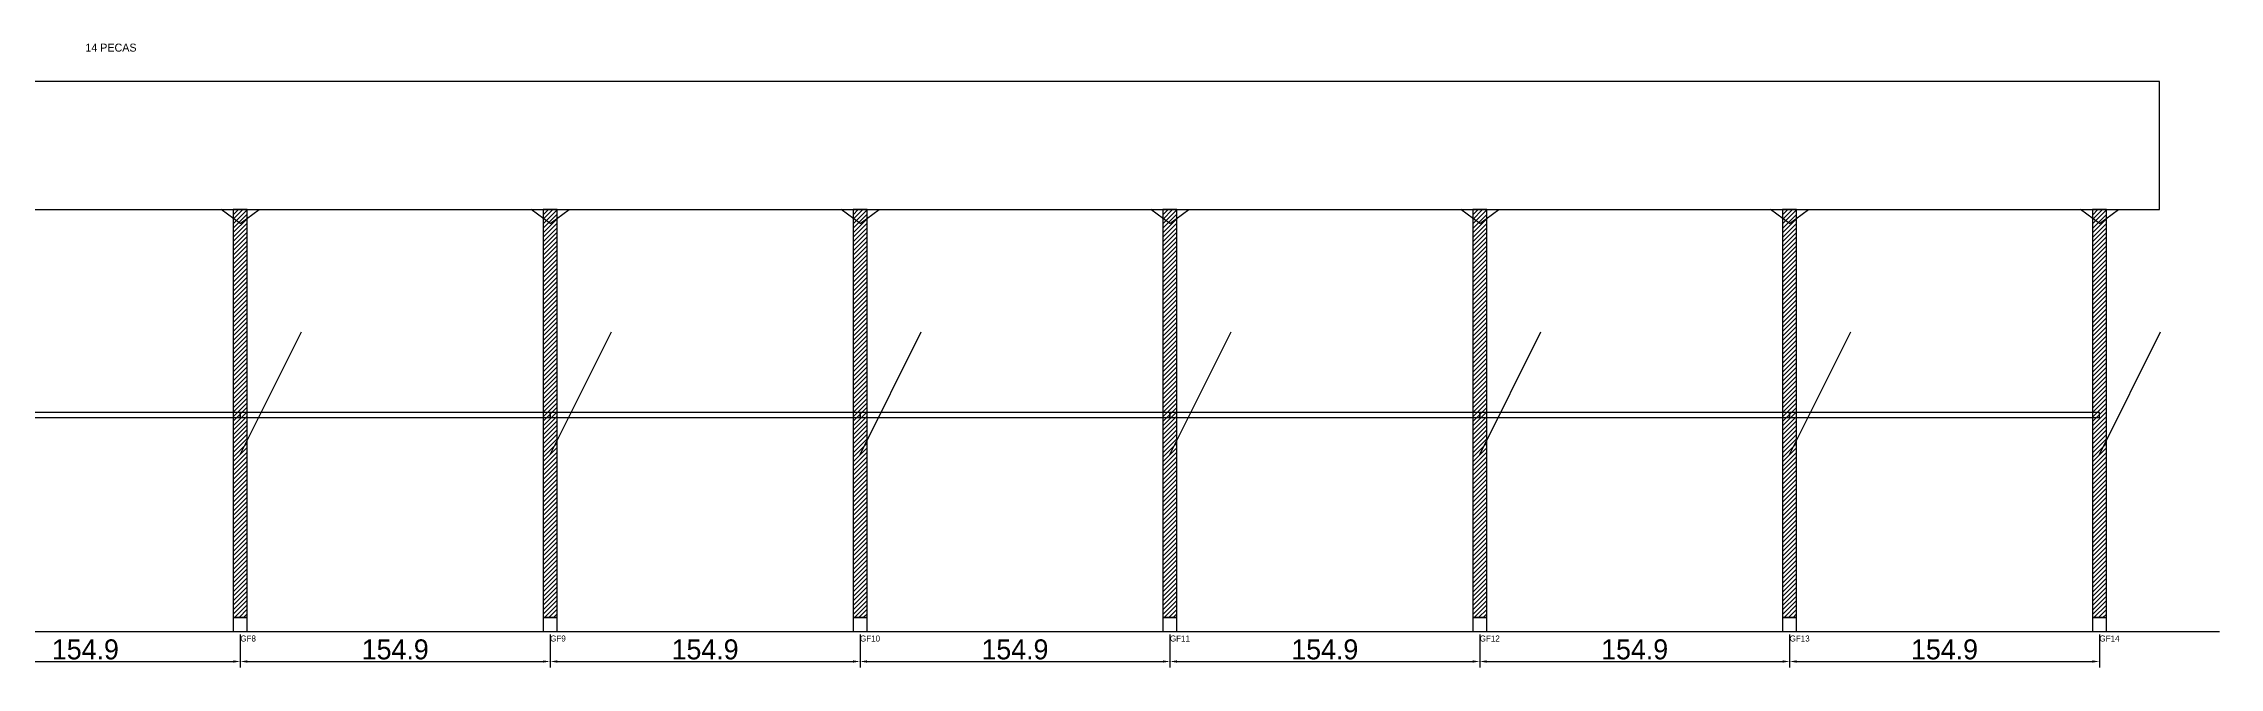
# Model space of a CAD drawing. Header units: metres. Extents: x -30 to 2104, y -25 to 308.
# Drawn here: x 1016 to 2104, y -25 to 287 of the extents above; entities that cross this region are included whole.
import ezdxf

# ---------------------------------------------------------------- set-up
doc = ezdxf.new("R2010")
doc.units = ezdxf.units.M
for name, color, linetype in [('BARRA_ANCORAGEM', 1, 'Continuous'), ('COTA', 241, 'Continuous'), ('GARFOS OK', 3, 'Continuous'), ('NOME DA VIGA', 6, 'Continuous'), ('SARR_7x7', 40, 'Continuous'), ('TIRAS REESCORAMENTO', 252, 'Continuous'), ('VIGAS', 3, 'Continuous')]:
    doc.layers.add(name, color=color, linetype=linetype)
doc.dimstyles.new('EZ DXF', dxfattribs={"dimtxt": 10, "dimasz": 3.5, "dimexe": 3, "dimexo": 1.5, "dimgap": 1, "dimtad": 1, "dimdec": 1, "dimdsep": 46, "dimcen": 2.5, "dimazin": 3, "dimtfac": 1, "dimtmove": 0, "dimatfit": 3})

msp = doc.modelspace()

# ---------------------------------------------------------------- hatches: boundary and pattern name
at = {"layer": 'COTA'}
h = msp.add_hatch(dxfattribs=at)
h.set_pattern_fill('ANSI31', scale=0.5)
h.paths.add_polyline_path([(1110.69, 0), (1117.69, 0), (1117.69, 204), (1110.69, 204)])
h = msp.add_hatch(dxfattribs=at)
h.set_pattern_fill('ANSI31', scale=0.5)
h.paths.add_polyline_path([(1265.58, 0), (1272.58, 0), (1272.58, 204), (1265.58, 204)])
h = msp.add_hatch(dxfattribs=at)
h.set_pattern_fill('ANSI31', scale=0.5)
h.paths.add_polyline_path([(1420.46, 0), (1427.46, 0), (1427.46, 204), (1420.46, 204)])
h = msp.add_hatch(dxfattribs=at)
h.set_pattern_fill('ANSI31', scale=0.5)
h.paths.add_polyline_path([(1575.35, 0), (1582.35, 0), (1582.35, 204), (1575.35, 204)])
h = msp.add_hatch(dxfattribs=at)
h.set_pattern_fill('ANSI31', scale=0.5)
h.paths.add_polyline_path([(1730.23, 0), (1737.23, 0), (1737.23, 204), (1730.23, 204)])
h = msp.add_hatch(dxfattribs=at)
h.set_pattern_fill('ANSI31', scale=0.5)
h.paths.add_polyline_path([(1885.12, 0), (1892.12, 0), (1892.12, 204), (1885.12, 204)])
h = msp.add_hatch(dxfattribs=at)
h.set_pattern_fill('ANSI31', scale=0.5)
h.paths.add_polyline_path([(2040, 0), (2047, 0), (2047, 204), (2040, 204)])

# ---------------------------------------------------------------- linework, layer by layer
at = {"layer": 'BARRA_ANCORAGEM'}
for p, q in [((1114.19, 81.6), (1144.79, 142.8)), ((1269.08, 81.6), (1299.68, 142.8)), ((1423.96, 81.6), (1454.56, 142.8)), ((1578.85, 81.6), (1609.45, 142.8)), ((1733.73, 81.6), (1764.33, 142.8)), ((1888.62, 81.6), (1919.22, 142.8)), ((2043.5, 81.6), (2074.1, 142.8))]:
    msp.add_line(p, q, dxfattribs=at)
at = {"layer": 'GARFOS OK'}
for p, q in [((1114.19, 197), (1104.69, 204)), ((1104.69, 204), (1123.69, 204)), ((1114.19, 197), (1123.69, 204)), ((1269.08, 197), (1259.58, 204)), ((1259.58, 204), (1278.58, 204)), ((1269.08, 197), (1278.58, 204)), ((1423.96, 197), (1414.46, 204)), ((1414.46, 204), (1433.46, 204)), ((1423.96, 197), (1433.46, 204)), ((1578.85, 197), (1569.35, 204)), ((1569.35, 204), (1588.35, 204)), ((1578.85, 197), (1588.35, 204)), ((1733.73, 197), (1724.23, 204)), ((1724.23, 204), (1743.23, 204)), ((1733.73, 197), (1743.23, 204)), ((1888.62, 197), (1879.12, 204)), ((1879.12, 204), (1898.12, 204)), ((1888.62, 197), (1898.12, 204)), ((2043.5, 197), (2034, 204)), ((2034, 204), (2053, 204)), ((2043.5, 197), (2053, 204))]:
    msp.add_line(p, q, dxfattribs=at)
at = {"layer": 'GARFOS OK', "linetype": 'CONTINUOUS'}
msp.add_line((-30, -7), (2103.5, -7), dxfattribs=at)
at = {"layer": 'GARFOS OK'}
for points in [[(1110.69, 0), (1117.69, 0), (1117.69, 204), (1110.69, 204), (1110.69, 0)], [(1265.58, 0), (1272.58, 0), (1272.58, 204), (1265.58, 204), (1265.58, 0)], [(1420.46, 0), (1427.46, 0), (1427.46, 204), (1420.46, 204), (1420.46, 0)], [(1575.35, 0), (1582.35, 0), (1582.35, 204), (1575.35, 204), (1575.35, 0)], [(1730.23, 0), (1737.23, 0), (1737.23, 204), (1730.23, 204), (1730.23, 0)], [(1885.12, 0), (1892.12, 0), (1892.12, 204), (1885.12, 204), (1885.12, 0)], [(2040, 0), (2047, 0), (2047, 204), (2040, 204), (2040, 0)]]:
    msp.add_lwpolyline(points, dxfattribs=at)
at = {"layer": 'SARR_7x7'}
for points in [[(1110.69, -7), (1117.69, -7), (1117.69, 0), (1110.69, 0), (1110.69, -7)], [(1265.58, -7), (1272.58, -7), (1272.58, 0), (1265.58, 0), (1265.58, -7)], [(1420.46, -7), (1427.46, -7), (1427.46, 0), (1420.46, 0), (1420.46, -7)], [(1575.35, -7), (1582.35, -7), (1582.35, 0), (1575.35, 0), (1575.35, -7)], [(1730.23, -7), (1737.23, -7), (1737.23, 0), (1730.23, 0), (1730.23, -7)], [(1885.12, -7), (1892.12, -7), (1892.12, 0), (1885.12, 0), (1885.12, -7)], [(2040, -7), (2047, -7), (2047, 0), (2040, 0), (2040, -7)]]:
    msp.add_lwpolyline(points, dxfattribs=at)
at = {"layer": 'TIRAS REESCORAMENTO'}
for points in [[(959.31, 100), (1114.19, 100), (1114.19, 102.5), (959.31, 102.5), (959.31, 100)], [(1114.19, 100), (1269.08, 100), (1269.08, 102.5), (1114.19, 102.5), (1114.19, 100)], [(1269.08, 100), (1423.96, 100), (1423.96, 102.5), (1269.08, 102.5), (1269.08, 100)], [(1423.96, 100), (1578.85, 100), (1578.85, 102.5), (1423.96, 102.5), (1423.96, 100)], [(1578.85, 100), (1733.73, 100), (1733.73, 102.5), (1578.85, 102.5), (1578.85, 100)], [(1733.73, 100), (1888.62, 100), (1888.62, 102.5), (1733.73, 102.5), (1733.73, 100)], [(1888.62, 100), (2043.5, 100), (2043.5, 102.5), (1888.62, 102.5), (1888.62, 100)]]:
    msp.add_lwpolyline(points, dxfattribs=at)
at = {"layer": 'VIGAS'}
msp.add_lwpolyline([(0, 204), (2073.5, 204), (2073.5, 268), (0, 268), (0, 204)], dxfattribs=at)

# ---------------------------------------------------------------- texts
at = {"layer": 'NOME DA VIGA'}
for s, height, p in [('14 PECAS', 4, (1036.75, 283)), ('GF8', 3, (1114.19, -12)), ('GF9', 3, (1269.08, -12)), ('GF10', 3, (1423.96, -12)), ('GF11', 3, (1578.85, -12)), ('GF12', 3, (1733.73, -12)), ('GF13', 3, (1888.62, -12)), ('GF14', 3, (2043.5, -12))]:
    msp.add_text(s, height=height, dxfattribs=at).set_placement(p)

# ---------------------------------------------------------------- dimensions: what is measured, and where the dimension line sits
at = {"layer": 'COTA'}
for base, p1, p2 in [((959.31, -22), (959.31, -7), (1114.19, -7)), ((1114.19, -22), (1114.19, -7), (1269.08, -7)), ((1269.08, -22), (1269.08, -7), (1423.96, -7)), ((1423.96, -22), (1423.96, -7), (1578.85, -7)), ((1578.85, -22), (1578.85, -7), (1733.73, -7)), ((1733.73, -22), (1733.73, -7), (1888.62, -7)), ((1888.62, -22), (1888.62, -7), (2043.5, -7))]:
    msp.add_linear_dim(base=base, p1=p1, p2=p2, dimstyle='EZ DXF', dxfattribs=at).render()

doc.saveas('drawing.dxf')
